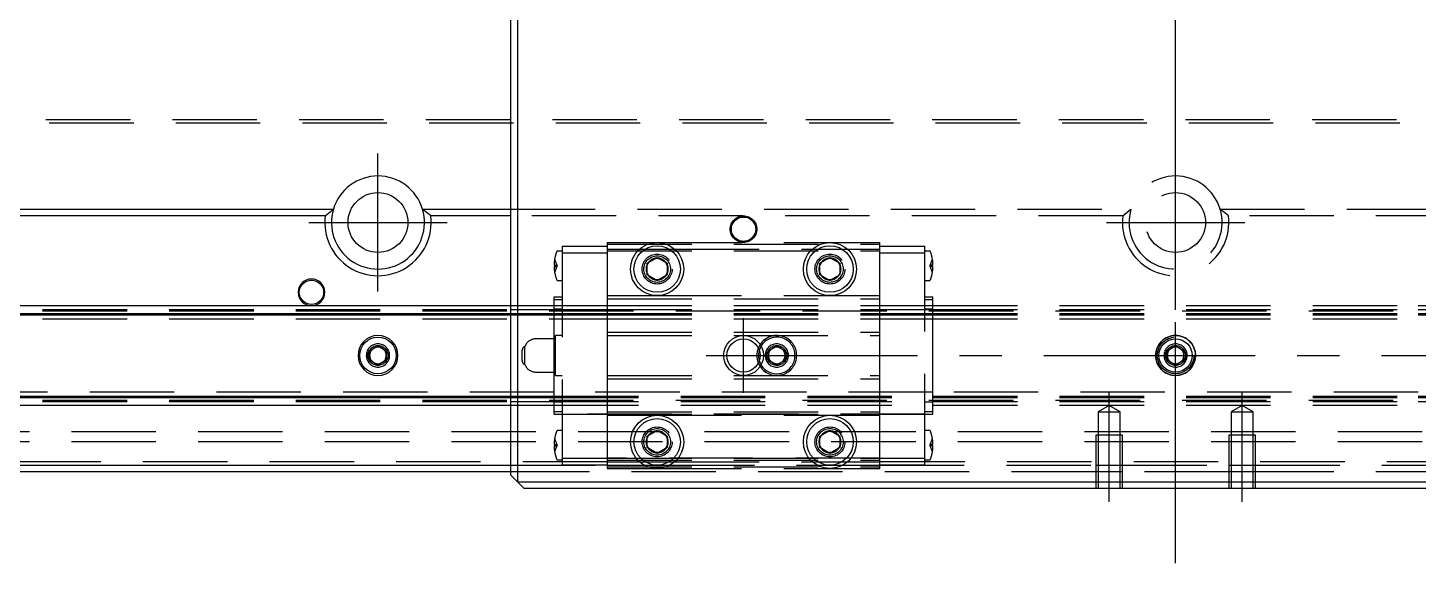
# Model space of a CAD drawing. Extents: x -41 to 1018, y -351 to 109.
# Drawn here: x 207.3 to 416.5, y -111.2 to -30.7 of the extents above; entities that cross this region are included whole.
import ezdxf

# ---------------------------------------------------------------- set-up
doc = ezdxf.new("R2010")
doc.units = 0
doc.linetypes.add('CENTER', pattern=[50.8, 31.75, -6.35, 6.35, -6.35])
doc.linetypes.add('DASHED', pattern=[19.05, 12.7, -6.35])
doc.layers.get('0').update_dxf_attribs({"linetype": 'CONTINUOUS'})
doc.layers.add('CENTER', color=1, linetype='CENTER')

msp = doc.modelspace()

# ---------------------------------------------------------------- linework, layer by layer
at = {"color": 7, "linetype": 'CONTINUOUS'}
for p, q in [((281, 99), (281, -99)), ((280, -98), (280, 98)), ((146.71, -58), (253.29, -58)), ((252.06, -59), (253.29, -58)), ((266.71, -58), (280, -58)), ((267.94, -59), (266.71, -58)), ((252.06, -59), (147.94, -59)), ((280, -59), (267.94, -59)), ((300.5, -66.13), (302, -65.27)), ((300.5, -67.87), (300.5, -66.13)), ((302, -65.27), (303.5, -66.13)), ((303.5, -66.13), (303.5, -67.87)), ((326.5, -66.13), (328, -65.27)), ((326.5, -67.87), (326.5, -66.13)), ((328, -65.27), (329.5, -66.13)), ((329.5, -66.13), (329.5, -67.87)), ((302, -68.73), (300.5, -67.87)), ((303.5, -67.87), (302, -68.73)), ((328, -68.73), (326.5, -67.87)), ((329.5, -67.87), (328, -68.73)), ((0, -72.5), (280, -72.5)), ((0, -73.68), (280, -73.68)), ((0, -73.9), (280, -73.9)), ((258.75, -79.28), (260, -78.56)), ((258.75, -80.72), (258.75, -79.28)), ((260, -78.56), (261.25, -79.28)), ((261.25, -79.28), (261.25, -80.72)), ((260, -81.44), (258.75, -80.72)), ((261.25, -80.72), (260, -81.44)), ((0, -86.1), (280, -86.1)), ((0, -86.32), (280, -86.32)), ((0, -87.5), (280, -87.5)), ((300.5, -92.13), (302, -91.27)), ((302, -91.27), (303.5, -92.13)), ((326.5, -92.13), (328, -91.27)), ((328, -91.27), (329.5, -92.13)), ((300.5, -93.87), (300.5, -92.13)), ((302, -94.73), (300.5, -93.87)), ((303.5, -93.87), (302, -94.73)), ((303.5, -92.13), (303.5, -93.87)), ((326.5, -93.87), (326.5, -92.13)), ((328, -94.73), (326.5, -93.87)), ((329.5, -93.87), (328, -94.73)), ((329.5, -92.13), (329.5, -93.87)), ((1, -96.5), (280, -96.5)), ((280, -97.5), (2, -97.5)), ((280, -98), (281, -99)), ((281, -99), (282, -100)), ((281, -99), (479, -99)), ((478, -100), (282, -100))]:
    msp.add_line(p, q, dxfattribs=at)
at = {"color": 3, "linetype": 'DASHED'}
for p, q in [((0.5, -44.5), (759.5, -44.5)), ((1, -45), (759, -45)), ((280, -58), (373.29, -58)), ((372.06, -59), (373.29, -58)), ((386.71, -58), (480, -58)), ((387.94, -59), (386.71, -58)), ((372.06, -59), (280, -59)), ((480, -59), (387.94, -59)), ((287.7, -64.3), (286.99, -64.3)), ((287.7, -63.55), (287.7, -64.55)), ((287.7, -63.55), (294.5, -63.55)), ((287.7, -64.55), (287.7, -95.45)), ((287.7, -64.55), (294.5, -64.55)), ((294.5, -63), (302, -63)), ((294.5, -63), (294.5, -64)), ((294.5, -63.25), (335.5, -63.25)), ((294.5, -64), (294.5, -71)), ((294.5, -64), (299.35, -64)), ((294.5, -64.25), (335.5, -64.25)), ((299.35, -64), (300.2, -64)), ((300.2, -64), (303.8, -64)), ((302, -63), (328, -63)), ((303.8, -64), (304.65, -64)), ((304.65, -64), (325.35, -64)), ((325.35, -64), (326.2, -64)), ((326.2, -64), (329.8, -64)), ((328, -63), (335.5, -63)), ((329.8, -64), (330.65, -64)), ((330.65, -64), (335.5, -64)), ((335.5, -64), (335.5, -63)), ((335.5, -63.55), (342.3, -63.55)), ((335.5, -71), (335.5, -64)), ((335.5, -64.55), (342.3, -64.55)), ((342.3, -64.55), (342.3, -63.55)), ((343.01, -64.3), (342.3, -64.3)), ((342.3, -95.45), (342.3, -64.55)), ((286.5, -66.4), (286.58, -66.4)), ((286.58, -66.6), (286.5, -66.6)), ((286.58, -65.5), (286.9, -66.4)), ((286.58, -66.4), (286.9, -66.4)), ((286.58, -66.4), (286.58, -66.6)), ((286.9, -66.6), (286.58, -67.5)), ((286.58, -66.6), (286.9, -66.6)), ((286.9, -66.4), (286.94, -66.5)), ((286.9, -66.6), (286.94, -66.5)), ((300, -67), (300.03, -66.65)), ((326, -67), (326.03, -66.65)), ((343.1, -66.4), (343.06, -66.5)), ((343.1, -66.6), (343.06, -66.5)), ((343.1, -66.4), (343.42, -65.5)), ((343.42, -66.4), (343.1, -66.4)), ((343.42, -67.5), (343.1, -66.6)), ((343.42, -66.6), (343.1, -66.6)), ((343.42, -66.6), (343.42, -66.4)), ((343.42, -66.4), (343.5, -66.4)), ((343.5, -66.6), (343.42, -66.6)), ((286.99, -68.7), (287.7, -68.7)), ((342.3, -68.7), (343.01, -68.7)), ((294.5, -71), (294.5, -71.5)), ((294.5, -71), (302, -71)), ((302, -71), (328, -71)), ((328, -71), (335.5, -71)), ((335.5, -71.5), (335.5, -71)), ((0, -73.09), (280, -73.09)), ((280, -72.5), (286.5, -72.5)), ((280, -73.09), (286.5, -73.09)), ((286.5, -71.57), (286.5, -71.18)), ((286.5, -71.18), (287.7, -71.18)), ((286.5, -73.97), (286.5, -71.57)), ((286.5, -71.57), (287.7, -71.57)), ((286.5, -72.5), (294.5, -72.5)), ((286.5, -72.99), (287.7, -72.99)), ((286.5, -73.09), (294.5, -73.09)), ((294.5, -71.5), (294.5, -76.5)), ((294.5, -71.5), (335.5, -71.5)), ((294.5, -72.5), (343.5, -72.5)), ((294.5, -73.09), (343.5, -73.09)), ((335.5, -76.5), (335.5, -71.5)), ((342.3, -71.18), (343.5, -71.18)), ((342.3, -71.57), (343.5, -71.57)), ((342.3, -72.99), (343.5, -72.99)), ((343.5, -71.57), (343.5, -71.18)), ((343.5, -73.97), (343.5, -71.57)), ((343.5, -72.5), (416.5, -72.5)), ((343.5, -73.09), (416.5, -73.09)), ((416.5, -72.5), (424.5, -72.5)), ((416.5, -73.09), (424.5, -73.09)), ((0, -73.3), (760, -73.3)), ((0, -73.74), (286.5, -73.74)), ((0, -74.5), (286.5, -74.5)), ((280, -73.68), (286.5, -73.68)), ((280, -73.9), (286.5, -73.9)), ((286.5, -73.68), (294.5, -73.68)), ((286.5, -73.74), (294.5, -73.74)), ((286.5, -73.9), (294.5, -73.9)), ((286.5, -86.03), (286.5, -73.97)), ((286.5, -74.5), (294.5, -74.5)), ((294.5, -73.68), (343.5, -73.68)), ((294.5, -73.74), (343.5, -73.74)), ((294.5, -73.9), (343.5, -73.9)), ((294.5, -74.5), (343.5, -74.5)), ((343.5, -73.68), (416.5, -73.68)), ((343.5, -73.74), (416.5, -73.74)), ((343.5, -73.9), (416.5, -73.9)), ((343.5, -86.03), (343.5, -73.97)), ((343.5, -74.5), (416.5, -74.5)), ((416.5, -73.68), (424.5, -73.68)), ((416.5, -73.9), (424.5, -73.9)), ((287.7, -77), (286.7, -77)), ((286.7, -80), (286.7, -77)), ((294.5, -76.5), (335.5, -76.5)), ((294.5, -76.5), (294.5, -77)), ((294.5, -77), (315, -77)), ((294.5, -77), (294.5, -83)), ((315, -77), (335.5, -77)), ((335.5, -77), (335.5, -76.5)), ((335.5, -83), (335.5, -77)), ((281.7, -80), (281.7, -79.25)), ((282.12, -80), (282.12, -78.61)), ((286.7, -77.5), (283.75, -77.5)), ((318.75, -79.28), (320, -78.56)), ((318.75, -80.72), (318.75, -79.28)), ((320, -78.56), (321.25, -79.28)), ((321.25, -79.28), (321.25, -80.72)), ((378.75, -79.28), (380, -78.56)), ((378.75, -80.72), (378.75, -79.28)), ((380, -78.56), (381.25, -79.28)), ((381.25, -79.28), (381.25, -80.72)), ((258.5, -80), (258.52, -79.75)), ((281.7, -80.75), (281.7, -80)), ((282.12, -81.39), (282.12, -80)), ((286.7, -83), (286.7, -80)), ((318.5, -80), (318.52, -79.75)), ((320, -81.44), (318.75, -80.72)), ((321.25, -80.72), (320, -81.44)), ((378.5, -80), (378.52, -79.75)), ((380, -81.44), (378.75, -80.72)), ((381.25, -80.72), (380, -81.44)), ((283.75, -82.5), (286.7, -82.5)), ((286.7, -83), (287.7, -83)), ((294.5, -83), (294.5, -83.5)), ((294.5, -83), (315, -83)), ((294.5, -83.5), (294.5, -88.5)), ((294.5, -83.5), (335.5, -83.5)), ((315, -83), (335.5, -83)), ((335.5, -83.5), (335.5, -83)), ((335.5, -88.5), (335.5, -83.5)), ((286.5, -85.5), (0, -85.5)), ((343.5, -85.5), (286.5, -85.5)), ((416.5, -85.5), (343.5, -85.5)), ((0, -86.26), (286.5, -86.26)), ((0, -86.7), (760, -86.7)), ((0, -86.91), (280, -86.91)), ((280, -86.1), (286.5, -86.1)), ((280, -86.32), (286.5, -86.32)), ((280, -86.91), (286.5, -86.91)), ((280, -87.5), (286.5, -87.5)), ((286.5, -88.43), (286.5, -86.03)), ((286.5, -86.1), (343.5, -86.1)), ((286.5, -86.26), (343.5, -86.26)), ((286.5, -86.32), (343.5, -86.32)), ((286.5, -86.91), (343.5, -86.91)), ((287.7, -87.01), (286.5, -87.01)), ((286.5, -87.5), (343.5, -87.5)), ((343.5, -87.01), (342.3, -87.01)), ((343.5, -88.43), (343.5, -86.03)), ((343.5, -86.1), (416.5, -86.1)), ((343.5, -86.26), (416.5, -86.26)), ((343.5, -86.32), (416.5, -86.32)), ((343.5, -86.91), (416.5, -86.91)), ((343.5, -87.5), (416.5, -87.5)), ((370, -87.55), (368.35, -88.5)), ((371.65, -88.5), (370, -87.55)), ((390, -87.55), (388.35, -88.5)), ((391.65, -88.5), (390, -87.55)), ((416.5, -86.1), (473.5, -86.1)), ((416.5, -86.32), (473.5, -86.32)), ((416.5, -86.91), (473.5, -86.91)), ((286.5, -88.82), (286.5, -88.43)), ((286.5, -88.43), (287.7, -88.43)), ((286.5, -88.82), (287.7, -88.82)), ((342.3, -88.82), (287.7, -88.82)), ((287.7, -88.82), (294.5, -88.82)), ((294.5, -88.5), (335.5, -88.5)), ((294.5, -88.5), (294.5, -89)), ((294.5, -88.82), (335.5, -88.82)), ((294.5, -89), (302, -89)), ((294.5, -89), (294.5, -96)), ((302, -89), (328, -89)), ((328, -89), (335.5, -89)), ((335.5, -89), (335.5, -88.5)), ((335.5, -88.82), (342.3, -88.82)), ((335.5, -96), (335.5, -89)), ((342.3, -88.43), (343.5, -88.43)), ((342.3, -88.82), (343.5, -88.82)), ((343.5, -88.82), (343.5, -88.43)), ((368.35, -88.5), (368.35, -92)), ((368.35, -88.5), (371.65, -88.5)), ((371.65, -92), (371.65, -88.5)), ((388.35, -88.5), (388.35, -92)), ((388.35, -88.5), (391.65, -88.5)), ((391.65, -92), (391.65, -88.5)), ((760, -91.5), (0, -91.5)), ((287.7, -91.3), (286.99, -91.3)), ((343.01, -91.3), (342.3, -91.3)), ((368, -92), (368, -100)), ((372, -92), (368, -92)), ((368.35, -92), (368.35, -100)), ((371.65, -100), (371.65, -92)), ((372, -100), (372, -92)), ((388, -92), (388, -100)), ((392, -92), (388, -92)), ((388.35, -92), (388.35, -100)), ((391.65, -100), (391.65, -92)), ((392, -100), (392, -92)), ((760, -93), (0, -93)), ((286.5, -93.4), (286.58, -93.4)), ((286.58, -93.6), (286.5, -93.6)), ((286.58, -92.5), (286.9, -93.4)), ((286.58, -93.4), (286.9, -93.4)), ((286.58, -93.4), (286.58, -93.6)), ((286.9, -93.6), (286.58, -94.5)), ((286.58, -93.6), (286.9, -93.6)), ((286.9, -93.4), (286.94, -93.5)), ((286.9, -93.6), (286.94, -93.5)), ((300, -93), (300.03, -92.65)), ((326, -93), (326.02, -92.7)), ((343.1, -93.4), (343.06, -93.5)), ((343.1, -93.6), (343.06, -93.5)), ((343.1, -93.4), (343.42, -92.5)), ((343.42, -93.4), (343.1, -93.4)), ((343.42, -94.5), (343.1, -93.6)), ((343.42, -93.6), (343.1, -93.6)), ((343.42, -93.6), (343.42, -93.4)), ((343.42, -93.4), (343.5, -93.4)), ((343.5, -93.6), (343.42, -93.6)), ((294.5, -96), (0.5, -96)), ((286.99, -95.7), (287.7, -95.7)), ((287.7, -95.45), (287.7, -96.45)), ((287.7, -95.45), (294.5, -95.45)), ((294.5, -95.45), (335.5, -95.45)), ((335.5, -95.45), (294.5, -95.45)), ((294.5, -95.75), (335.5, -95.75)), ((294.5, -96), (299.35, -96)), ((294.5, -96), (294.5, -97)), ((299.35, -96), (300.2, -96)), ((300.2, -96), (303.8, -96)), ((303.8, -96), (304.65, -96)), ((304.65, -96), (325.35, -96)), ((325.35, -96), (326.2, -96)), ((326.2, -96), (329.8, -96)), ((329.8, -96), (330.65, -96)), ((330.65, -96), (335.5, -96)), ((335.5, -95.45), (342.3, -95.45)), ((335.5, -97), (335.5, -96)), ((424.5, -96), (335.5, -96)), ((342.3, -96.45), (342.3, -95.45)), ((342.3, -95.7), (343.01, -95.7)), ((280, -96.5), (294.5, -96.5)), ((368, -97.5), (280, -97.5)), ((287.7, -96.45), (294.5, -96.45)), ((294.5, -96.5), (300.06, -96.5)), ((294.5, -96.75), (335.5, -96.75)), ((294.5, -97), (302, -97)), ((300.06, -96.5), (302, -96.5)), ((302, -96.5), (303.94, -96.5)), ((302, -97), (328, -97)), ((303.94, -96.5), (326.06, -96.5)), ((326.06, -96.5), (328, -96.5)), ((328, -96.5), (329.94, -96.5)), ((328, -97), (335.5, -97)), ((329.94, -96.5), (335.5, -96.5)), ((335.5, -96.45), (342.3, -96.45)), ((335.5, -96.5), (368, -96.5)), ((368, -96.5), (372, -96.5)), ((372, -97.5), (368, -97.5)), ((372, -96.5), (388, -96.5)), ((388, -97.5), (372, -97.5)), ((388, -96.5), (392, -96.5)), ((392, -97.5), (388, -97.5)), ((392, -96.5), (424.5, -96.5)), ((480, -97.5), (392, -97.5))]:
    msp.add_line(p, q, dxfattribs=at)
at = {"color": 7, "linetype": 'CONTINUOUS'}
for centre, radius in [((260, -60), 4.5), ((302, -67), 4), ((302, -67), 3.5), ((328, -67), 4), ((328, -67), 3.5), ((260, -80), 2.75), ((380, -80), 3), ((315, -80), 2.5), ((380, -80), 2.5), ((302, -93), 4), ((302, -93), 3.5), ((328, -93), 4), ((328, -93), 3.5)]:
    msp.add_circle(centre, radius, dxfattribs=at)
at = {"color": 3, "linetype": 'DASHED'}
for centre, radius in [((380, -60), 4.5), ((315, -61), 2), ((315, -61), 1.83), ((302, -67), 2.25), ((328, -67), 2.25), ((302, -67), 2), ((302, -67), 1.62), ((328, -67), 2), ((328, -67), 1.62), ((380, -80), 2.75), ((260, -80), 1.5), ((320, -80), 1.5), ((380, -80), 1.5), ((302, -93), 2.25), ((302, -93), 2), ((302, -93), 1.62), ((328, -93), 2.25), ((328, -93), 2), ((328, -93), 1.62)]:
    msp.add_circle(centre, radius, dxfattribs=at)
at = {"color": 3, "linetype": 'CONTINUOUS'}
for centre, radius in [((250, -70.5), 1.83), ((315, -80), 3)]:
    msp.add_circle(centre, radius, dxfattribs=at)
at = {"color": 7, "linetype": 'CONTINUOUS'}
for centre, radius, start, end in [((260, -60), 7, 16.6015, 163.3985), ((260, -60), 7, 163.3985, 16.6015), ((260, -60), 8, 172.8192, 7.1808), ((250, -70.5), 2, 270, 180), ((250, -70.5), 2, 180, 270), ((260, -80), 3, 0, 180), ((260, -80), 3, 180, 0)]:
    msp.add_arc(centre, radius, start, end, dxfattribs=at)
at = {"color": 3, "linetype": 'DASHED'}
for centre, radius, start, end in [((380, -60), 7, 16.6015, 163.3985), ((380, -60), 7, 163.3985, 16.6015), ((380, -60), 8, 172.8192, 7.1808), ((292.5, -66.5), 6, 159.1494, 170.4059), ((286.99, -64.4), 0.1, 90, 159.1494), ((343.01, -64.4), 0.1, 20.8506, 90), ((337.5, -66.5), 6, 9.5941, 20.8506), ((292.5, -66.5), 6, 170.4203, 179.0449), ((292.5, -66.5), 6, 180.9551, 189.5797), ((302, -67), 1.65, 155.38, 180), ((302, -67), 1.62, 158.1587, 201.8413), ((302, -67), 1.62, 141.8413, 158.1587), ((302, -67), 1.65, 144.62, 155.38), ((302, -67), 1.65, 95.38, 144.62), ((302, -67), 1.62, 98.1587, 141.8413), ((302, -67), 1.62, 81.8413, 98.1587), ((302, -67), 1.65, 84.62, 95.38), ((302, -67), 1.65, 35.38, 84.62), ((302, -67), 1.62, 38.1587, 81.8413), ((302, -67), 1.62, 21.8413, 38.1587), ((302, -67), 1.65, 24.62, 35.38), ((302, -67), 1.65, 335.38, 24.62), ((302, -67), 1.62, 0, 21.8413), ((328, -67), 1.65, 155.38, 180), ((328, -67), 1.62, 158.1587, 201.8413), ((328, -67), 1.62, 141.8413, 158.1587), ((328, -67), 1.65, 144.62, 155.38), ((328, -67), 1.65, 95.38, 144.62), ((328, -67), 1.62, 98.1587, 141.8413), ((328, -67), 1.62, 81.8413, 98.1587), ((328, -67), 1.65, 84.62, 95.38), ((328, -67), 1.65, 35.38, 84.62), ((328, -67), 1.62, 38.1587, 81.8413), ((328, -67), 1.62, 21.8413, 38.1587), ((328, -67), 1.65, 24.62, 35.38), ((328, -67), 1.65, 335.38, 24.62), ((328, -67), 1.62, 0, 21.8413), ((337.5, -66.5), 6, 0.9551, 9.5797), ((337.5, -66.5), 6, 350.4203, 359.0449), ((292.5, -66.5), 6, 189.5941, 200.8506), ((286.99, -68.6), 0.1, 200.8506, 270), ((302, -67), 1.65, 180, 204.62), ((302, -67), 1.62, 201.8413, 218.1587), ((302, -67), 1.65, 204.62, 215.38), ((302, -67), 1.65, 215.38, 264.62), ((302, -67), 1.62, 218.1587, 261.8413), ((302, -67), 1.62, 261.8413, 278.1587), ((302, -67), 1.65, 264.62, 275.38), ((302, -67), 1.65, 275.38, 324.62), ((302, -67), 1.62, 278.1587, 321.8413), ((302, -67), 1.62, 321.8413, 338.1587), ((302, -67), 1.65, 324.62, 335.38), ((302, -67), 1.62, 338.1587, 0), ((328, -67), 1.65, 180, 204.62), ((328, -67), 1.62, 201.8413, 218.1587), ((328, -67), 1.65, 204.62, 215.38), ((328, -67), 1.65, 215.38, 264.62), ((328, -67), 1.62, 218.1587, 261.8413), ((328, -67), 1.62, 261.8413, 278.1587), ((328, -67), 1.65, 264.62, 275.38), ((328, -67), 1.65, 275.38, 324.62), ((328, -67), 1.62, 278.1587, 321.8413), ((328, -67), 1.62, 321.8413, 338.1587), ((328, -67), 1.65, 324.62, 335.38), ((328, -67), 1.62, 338.1587, 0), ((343.01, -68.6), 0.1, 270, 339.1494), ((337.5, -66.5), 6, 339.1494, 350.4059), ((320, -80), 3, 0, 146.4427), ((320, -80), 2.75, 0, 148.9612), ((380, -80), 3, 0, 180), ((260, -80), 1.75, 0, 180), ((260, -80), 1.25, 120, 180), ((260, -80), 1.25, 60, 120), ((260, -80), 1.25, 0, 60), ((282.4, -79.25), 0.7, 113.3901, 180), ((283.75, -79.25), 1.75, 90, 158.4596), ((320, -80), 3, 157.6684, 180), ((320, -80), 3, 146.4427, 157.6684), ((320, -80), 2.75, 163.1009, 196.8991), ((320, -80), 2.75, 148.9612, 163.1009), ((320, -80), 1.75, 0, 180), ((320, -80), 1.25, 120, 180), ((320, -80), 1.25, 240, 120), ((380, -80), 1.75, 0, 180), ((380, -80), 1.25, 120, 180), ((380, -80), 1.25, 60, 120), ((380, -80), 1.25, 0, 60), ((260, -80), 1.75, 180, 0), ((260, -80), 1.25, 180, 240), ((260, -80), 1.25, 240, 300), ((260, -80), 1.25, 300, 0), ((282.4, -80.75), 0.7, 180, 246.6201), ((283.75, -80.75), 1.75, 201.5404, 270), ((320, -80), 3, 180, 202.3316), ((320, -80), 3, 202.3316, 213.5573), ((320, -80), 2.75, 196.8991, 211.0388), ((320, -80), 3, 213.5573, 0), ((320, -80), 2.75, 211.0388, 0), ((320, -80), 1.75, 180, 0), ((320, -80), 1.25, 180, 240), ((380, -80), 3, 180, 0), ((380, -80), 1.75, 180, 0), ((380, -80), 1.25, 180, 240), ((380, -80), 1.25, 240, 300), ((380, -80), 1.25, 300, 0), ((292.5, -93.5), 6, 159.1494, 170.4059), ((286.99, -91.4), 0.1, 90, 159.1494), ((302, -93), 1.62, 141.8413, 158.1587), ((302, -93), 1.65, 95.38, 144.62), ((302, -93), 1.62, 98.1587, 141.8413), ((302, -93), 1.62, 81.8413, 98.1587), ((302, -93), 1.65, 84.62, 95.38), ((302, -93), 1.65, 35.38, 84.62), ((302, -93), 1.62, 38.1587, 81.8413), ((302, -93), 1.62, 21.8413, 38.1587), ((328, -93), 1.62, 141.8413, 158.1587), ((328, -93), 1.65, 95.38, 144.62), ((328, -93), 1.62, 98.1587, 141.8413), ((328, -93), 1.62, 81.8413, 98.1587), ((328, -93), 1.65, 84.62, 95.38), ((328, -93), 1.65, 35.38, 84.62), ((328, -93), 1.62, 38.1587, 81.8413), ((328, -93), 1.62, 21.8413, 38.1587), ((343.01, -91.4), 0.1, 20.8506, 90), ((337.5, -93.5), 6, 9.5941, 20.8506), ((292.5, -93.5), 6, 170.4203, 179.0449), ((292.5, -93.5), 6, 180.9551, 189.5797), ((302, -93), 1.65, 155.38, 180), ((302, -93), 1.65, 180, 204.62), ((302, -93), 1.62, 158.1587, 201.8413), ((302, -93), 1.65, 144.62, 155.38), ((302, -93), 1.62, 201.8413, 218.1587), ((302, -93), 1.65, 204.62, 215.38), ((302, -93), 1.65, 215.38, 264.62), ((302, -93), 1.62, 218.1587, 261.8413), ((302, -93), 1.65, 275.38, 324.62), ((302, -93), 1.62, 278.1587, 321.8413), ((302, -93), 1.62, 321.8413, 338.1587), ((302, -93), 1.65, 24.62, 35.38), ((302, -93), 1.65, 324.62, 335.38), ((302, -93), 1.65, 335.38, 24.62), ((302, -93), 1.62, 0, 21.8413), ((302, -93), 1.62, 338.1587, 0), ((328, -93), 1.65, 155.38, 180), ((328, -93), 1.65, 180, 204.62), ((328, -93), 1.62, 158.1587, 201.8413), ((328, -93), 1.65, 144.62, 155.38), ((328, -93), 1.62, 201.8413, 218.1587), ((328, -93), 1.65, 204.62, 215.38), ((328, -93), 1.65, 215.38, 264.62), ((328, -93), 1.62, 218.1587, 261.8413), ((328, -93), 1.65, 275.38, 324.62), ((328, -93), 1.62, 278.1587, 321.8413), ((328, -93), 1.62, 321.8413, 338.1587), ((328, -93), 1.65, 24.62, 35.38), ((328, -93), 1.65, 324.62, 335.38), ((328, -93), 1.65, 335.38, 24.62), ((328, -93), 1.62, 0, 21.8413), ((328, -93), 1.62, 338.1587, 0), ((337.5, -93.5), 6, 0.9551, 9.5797), ((337.5, -93.5), 6, 350.4203, 359.0449), ((292.5, -93.5), 6, 189.5941, 200.8506), ((286.99, -95.6), 0.1, 200.8506, 270), ((302, -93), 1.62, 261.8413, 278.1587), ((302, -93), 1.65, 264.62, 275.38), ((328, -93), 1.62, 261.8413, 278.1587), ((328, -93), 1.65, 264.62, 275.38), ((343.01, -95.6), 0.1, 270, 339.1494), ((337.5, -93.5), 6, 339.1494, 350.4059)]:
    msp.add_arc(centre, radius, start, end, dxfattribs=at)
at = {"layer": 'CENTER', "color": 1, "linetype": 'CENTER'}
for p, q in [((380, -111.25), (380, 109.01)), ((260, -70.4), (260, -49.6)), ((380, -70.4), (380, -49.6)), ((249.6, -60), (270.4, -60)), ((369.6, -60), (390.4, -60)), ((315, -85.6), (315, -74.4)), ((380, -85), (380, -75)), ((309.4, -80), (440, -80)), ((375, -80), (385, -80)), ((370, -102), (370, -85.55)), ((390, -102), (390, -85.55))]:
    msp.add_line(p, q, dxfattribs=at)

doc.saveas('drawing.dxf')
